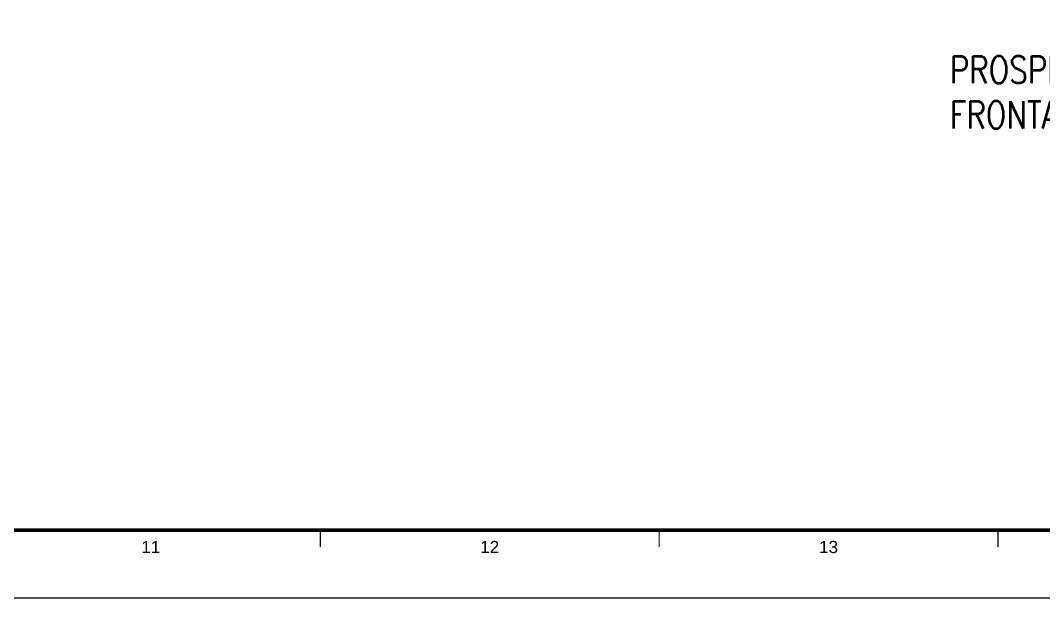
# Paper-space layout 'A000' of a CAD drawing. Header units: millimetres. Extents: x 0 to 841, y 0 to 594.
# Drawn here: x 536.8 to 687.7, y -0.1 to 85.2 of the extents above; entities that cross this region are included whole.
import ezdxf
from ezdxf.enums import TextEntityAlignment as Align

# ---------------------------------------------------------------- set-up
doc = ezdxf.new("R2010")
doc.units = ezdxf.units.MM
doc.header["$MEASUREMENT"] = 0
doc.layers.add('A-ANNO-TEXT', color=3, linetype='Continuous', lineweight=18)
doc.layers.add('G-ANNO-NPLT', color=210, linetype='Continuous', plot=False)
doc.layers.add('G-ANNO-TEXT', color=3, linetype='Continuous')
doc.layers.add('G-ANNO-TTLB', color=3, linetype='Continuous')
doc.styles.add('ARIAL', font='arial.ttf')
doc.styles.add('E-ROMANS', font='romans.shx', dxfattribs={"width": 0.8})

# ---------------------------------------------------------------- blocks, each defined once
blk = doc.blocks.new('A1_GRID_LAYOUT')
at = {"layer": 'G-ANNO-NPLT', "const_width": 0.18}
blk.add_lwpolyline([(841, 0), (0, 0)], dxfattribs=at)
at = {"layer": 'G-ANNO-TTLB', "const_width": 0.5, "flags": 128}
blk.add_lwpolyline([(25, 584), (25, 10), (831, 10), (831, 584)], close=True, dxfattribs=at)
at = {"layer": 'G-ANNO-TTLB', "const_width": 0.18, "flags": 128}
for points in [[(581, 10), (581, 7.5)], [(631, 10), (631, 7.5)], [(681, 10), (681, 7.5)]]:
    blk.add_lwpolyline(points, dxfattribs=at)
at = {"layer": 'G-ANNO-TEXT', "style": 'ARIAL'}
for s, p in [('11', (556, 7.51)), ('12', (606, 7.51)), ('13', (656, 7.51))]:
    blk.add_text(s, height=1.8, dxfattribs=at).set_placement(p, align=Align.MIDDLE_CENTER)

psp = doc.layouts.new('A000')

# ---------------------------------------------------------------- block references
psp.add_blockref('A1_GRID_LAYOUT', (0, 0))

# ---------------------------------------------------------------- texts
at = {"layer": 'A-ANNO-TEXT', "style": 'E-ROMANS', "width": 0.8}
for s, p in [('PROSPETTO', (673.86, 75.92)), ('FRONTALE', (673.86, 69.26))]:
    psp.add_text(s, height=4, dxfattribs=at).set_placement(p)

doc.saveas('drawing.dxf')
